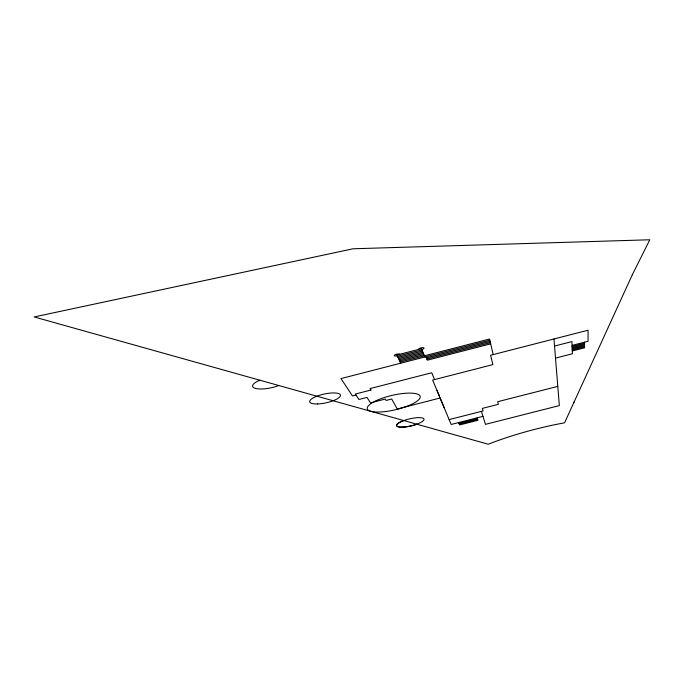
<?xml version="1.0" encoding="UTF-8"?>
<svg xmlns="http://www.w3.org/2000/svg" width="684" height="684" viewBox="0 0 684 684"><rect width="100%" height="100%" fill="white"/><g stroke="black" fill="none" stroke-linecap="round" stroke-linejoin="round"><path stroke-width="1.03" d="M573.671 402.936L574.132 401.841M259.997 380.244L257.817 381.15A17.16 5.198 -11.5 0 0 255.756 388.461A17.16 5.198 -11.5 0 0 277.328 386.067L278.721 385.494M421.789 349.473L422.319 349.319A2.83 0.864 -13.6 0 0 423.926 347.882A2.83 0.864 -13.6 0 0 420.711 347.976A2.83 0.864 -13.6 0 0 418.548 349.43M397.395 356.219L421.96 349.883M397.96 357.399L422.447 351.08M398.524 358.57L422.943 352.277M399.088 359.733L423.43 353.457M399.644 360.887L423.918 354.637M400.2 362.041L424.396 355.808M489.821 340.256L340.983 378.577L352.474 395.942L355.971 395.044L358.92 399.465L367.017 397.395L370.429 402.876L385.28 399.071L386.075 400.456L391.693 399.011L397.259 409.032L440.12 397.985L437.025 390.564M426.363 357.877L490.103 341.461M426.833 359.032L490.394 342.667M490.676 343.855L427.303 360.177L425.414 355.552L489.53 339.033L493.224 354.586M370.942 390.042L355.321 394.052L355.971 395.044M554.536 346.044L571.927 341.581L572.388 353.765L555.511 358.091M572.072 345.377L588.052 341.282L588.078 330.218L490.616 355.252L492.899 364.615L432.647 380.065L439.538 396.575M572.115 346.506L584.538 343.317M572.157 347.626L584.546 344.445M572.2 348.737L584.555 345.574M572.243 349.849L584.563 346.685M572.277 350.952L584.572 347.797L584.538 342.18M557.793 386.383L497.67 401.705L498.345 404.321L482.331 408.399L483.109 410.956L449.131 419.6M482.964 416.368L451.158 424.456L440.581 399.088M458.998 423.345L477.364 418.676M459.306 424.14L477.637 419.48M397.207 355.817L396.66 355.937A2.83 0.864 -13.3 0 1 394.24 355.543A2.83 0.864 -13.3 0 1 396.857 354.132A2.83 0.864 -13.3 0 1 399.73 354.286M370.967 390.077L370.07 388.589L431.741 372.754L434.545 379.577M400.747 363.187L396.823 355.03L421.464 348.678L424.875 356.971M439.992 397.669L444.224 407.835M438.606 394.352L439.025 395.361M458.682 422.541L459.622 424.935L477.902 420.284L477.099 417.856M481.408 411.383L485.452 424.354L559.341 405.595L553.963 338.973M416.881 424.225A14.261 3.642 -13.3 0 1 398.105 426.825A14.261 3.642 -13.3 0 1 403.714 420.54M632.29 274.797L564.582 422.806A96.598 20.665 -14.4 0 0 488.248 444.232L34.2 316.948L353.072 248.779L649.8 239.768L632.29 274.797M376.132 400.704L371.54 403.209A27.163 7.387 -13.1 0 0 371.668 411.537A27.163 7.387 -13.1 0 0 398.661 408.955L405.116 406.963A27.163 7.387 -13.1 0 0 415.812 393.642A27.163 7.387 -13.1 0 0 376.132 400.704M403.038 427.081A14.039 3.591 -13.3 0 0 424.02 419.506A14.039 3.591 -13.3 0 0 403.996 420.506A14.039 3.591 -13.3 0 0 403.038 427.081M317.641 403.953A15.741 4.489 -12.3 0 0 340.487 395.284A15.741 4.489 -12.3 0 0 317.102 396.122A15.741 4.489 -12.3 0 0 317.641 403.953"/></g></svg>
